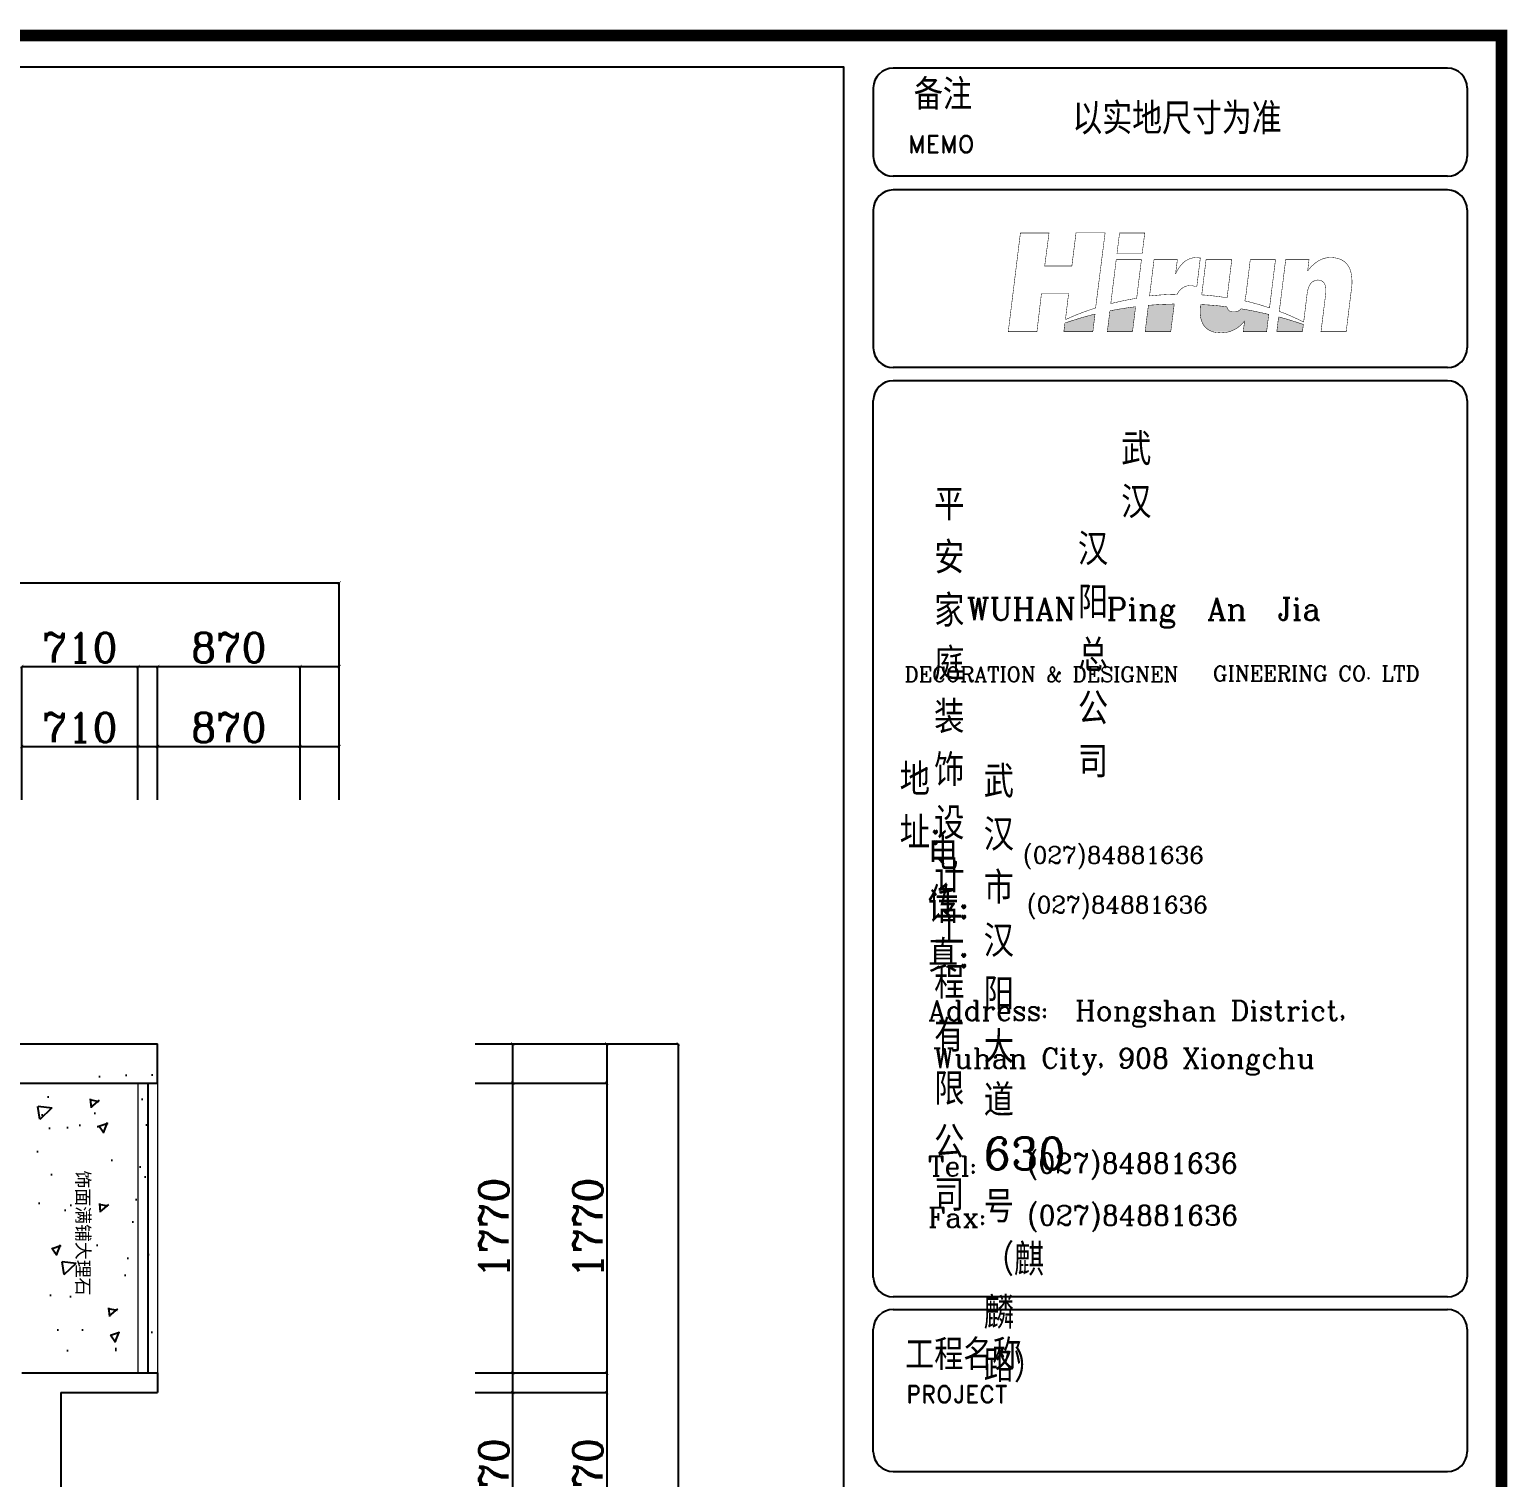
# Model space of a CAD drawing. Header units: millimetres. Extents: x 512961 to 1001058, y -961995 to -458543.
# Drawn here: x 816283 to 825309, y -914107 to -905265 of the extents above; entities that cross this region are included whole.
import ezdxf

# ---------------------------------------------------------------- set-up
doc = ezdxf.new("R2010")
doc.units = ezdxf.units.MM
doc.header["$MEASUREMENT"] = 0
doc.header["$PDMODE"] = 3
doc.layers.get('0').update_dxf_attribs({"linetype": 'CONTINUOUS'})
doc.layers.get('DEFPOINTS').update_dxf_attribs({"linetype": 'CONTINUOUS'})
for name, color, linetype in [('txt', 7, 'CONTINUOUS'), ('WINDOW', 5, 'CONTINUOUS'), ('WINDOW_TEXT', 7, 'CONTINUOUS'), ('装饰细节', 1, 'CONTINUOUS')]:
    doc.layers.add(name, color=color, linetype=linetype)
doc.layers.add('门窗', color=4, linetype='CONTINUOUS', lineweight=13)
doc.styles.add('HZXY', font='complex.shx', dxfattribs={"bigfont": 'HZXY.shx'})
doc.styles.add('ROMAND', font='romand')
doc.styles.get("Standard").update_dxf_attribs({"font": 'complex.shx', "bigfont": 'hzxy.shx'})
doc.dimstyles.new('LMDIM40', dxfattribs={"dimtxt": 80, "dimasz": 20, "dimexe": 0, "dimexo": 0, "dimgap": 25, "dimtad": 1, "dimdec": 0, "dimzin": 0, "dimdsep": 46, "dimtxsty": 'Standard', "dimblk1": 'DOT', "dimblk2": 'DOT', "dimsah": 1, "dimcen": 0, "dimclrd": 2, "dimclre": 2, "dimclrt": 2, "dimadec": 0, "dimazin": 0, "dimtfac": 1, "dimtdec": 0, "dimtmove": 2, "dimatfit": 3, "dimldrblk": 'DOT', "dimfxl": 0, "dimtolj": 1, "dimtzin": 0, "dimarcsym": 0})

# ---------------------------------------------------------------- blocks, each defined once
blk = doc.blocks.new('_ArchTick')
at = {"color": 0, "linetype": 'ByBlock', "const_width": 0.15}
blk.add_lwpolyline([(-0.5, -0.5), (0.5, 0.5)], dxfattribs=at)
blk = doc.blocks.new('*D738')
at = {"layer": 'DEFPOINTS', "color": 0}
for p in [(816945.3, -909643.1), (816235.3, -909969.5), (816945.3, -909969.5)]:
    blk.add_point(p, dxfattribs=at)
at = {"layer": 'txt', "color": 2, "lineweight": -2}
for p, q in [((816235.3, -909969.5), (816235.3, -909643.1)), ((816235.3, -909643.1), (816945.3, -909643.1)), ((816945.3, -909969.5), (816945.3, -909643.1))]:
    blk.add_line(p, q, dxfattribs=at)
at = {"layer": 'txt', "color": 2, "lineweight": -2, "xscale": 20, "yscale": 20, "zscale": 20, "rotation": 180}
blk.add_blockref('_ArchTick', (816235.3, -909643.1), dxfattribs=at)
at = {"layer": 'txt', "color": 2, "lineweight": -2, "xscale": 20, "yscale": 20, "zscale": 20}
blk.add_blockref('_ArchTick', (816945.3, -909643.1), dxfattribs=at)
at = {"layer": 'txt', "color": 2, "insert": (816590.3, -909528.1), "char_height": 180, "attachment_point": 5}
blk.add_mtext('\\A1;710', dxfattribs=at)
blk = doc.blocks.new('_DOT')
at = {"color": 0, "linetype": 'ByBlock'}
blk.add_line((-0.5, 0), (-1, 0), dxfattribs=at)
at = {"color": 0, "linetype": 'ByBlock', "const_width": 0.5}
blk.add_lwpolyline([(-0.25, 0, 1), (0.25, 0, 1)], format="xyb", close=True, dxfattribs=at)
blk = doc.blocks.new('DOT')
at = {"color": 0, "linetype": 'ByBlock'}
blk.add_line((-0.35, 0), (-1, 0), dxfattribs=at)
at = {"color": 0, "linetype": 'ByBlock', "const_width": 0.35}
blk.add_lwpolyline([(-0.175, 0, 1), (0.175, 0, 1)], format="xyb", close=True, dxfattribs=at)
blk = doc.blocks.new('*D739')
at = {"layer": 'DEFPOINTS', "color": 0}
for p in [(817935.3, -909643.1), (817065.3, -909969.5), (817935.3, -909969.5)]:
    blk.add_point(p, dxfattribs=at)
at = {"layer": 'txt', "color": 2, "lineweight": -2}
for p, q in [((817065.3, -909969.5), (817065.3, -909643.1)), ((817065.3, -909643.1), (817935.3, -909643.1)), ((817935.3, -909969.5), (817935.3, -909643.1))]:
    blk.add_line(p, q, dxfattribs=at)
at = {"layer": 'txt', "color": 2, "lineweight": -2, "xscale": 20, "yscale": 20, "zscale": 20, "rotation": 180}
blk.add_blockref('_ArchTick', (817065.3, -909643.1), dxfattribs=at)
at = {"layer": 'txt', "color": 2, "lineweight": -2, "xscale": 20, "yscale": 20, "zscale": 20}
blk.add_blockref('_ArchTick', (817935.3, -909643.1), dxfattribs=at)
at = {"layer": 'txt', "color": 2, "insert": (817500.3, -909528.1), "char_height": 180, "attachment_point": 5}
blk.add_mtext('\\A1;870', dxfattribs=at)
blk = doc.blocks.new('*D745')
at = {"layer": 'DEFPOINTS', "color": 0}
for p in [(816945.3, -909154.8), (816235.3, -909969.5), (816945.3, -909969.5)]:
    blk.add_point(p, dxfattribs=at)
at = {"layer": 'txt', "color": 2, "lineweight": -2}
for p, q in [((816235.3, -909969.5), (816235.3, -909154.8)), ((816235.3, -909154.8), (816945.3, -909154.8)), ((816945.3, -909969.5), (816945.3, -909154.8))]:
    blk.add_line(p, q, dxfattribs=at)
at = {"layer": 'txt', "color": 2, "lineweight": -2, "xscale": 20, "yscale": 20, "zscale": 20, "rotation": 180}
blk.add_blockref('_ArchTick', (816235.3, -909154.8), dxfattribs=at)
at = {"layer": 'txt', "color": 2, "lineweight": -2, "xscale": 20, "yscale": 20, "zscale": 20}
blk.add_blockref('_ArchTick', (816945.3, -909154.8), dxfattribs=at)
at = {"layer": 'txt', "color": 2, "insert": (816590.3, -909039.8), "char_height": 180, "attachment_point": 5}
blk.add_mtext('\\A1;710', dxfattribs=at)
blk = doc.blocks.new('*D746')
at = {"layer": 'DEFPOINTS', "color": 0}
for p in [(817935.3, -909154.8), (817065.3, -909969.5), (817935.3, -909969.5)]:
    blk.add_point(p, dxfattribs=at)
at = {"layer": 'txt', "color": 2, "lineweight": -2}
for p, q in [((817065.3, -909969.5), (817065.3, -909154.8)), ((817065.3, -909154.8), (817935.3, -909154.8)), ((817935.3, -909969.5), (817935.3, -909154.8))]:
    blk.add_line(p, q, dxfattribs=at)
at = {"layer": 'txt', "color": 2, "lineweight": -2, "xscale": 20, "yscale": 20, "zscale": 20, "rotation": 180}
blk.add_blockref('_ArchTick', (817065.3, -909154.8), dxfattribs=at)
at = {"layer": 'txt', "color": 2, "lineweight": -2, "xscale": 20, "yscale": 20, "zscale": 20}
blk.add_blockref('_ArchTick', (817935.3, -909154.8), dxfattribs=at)
at = {"layer": 'txt', "color": 2, "insert": (817500.3, -909039.8), "char_height": 180, "attachment_point": 5}
blk.add_mtext('\\A1;870', dxfattribs=at)
blk = doc.blocks.new('*D747')
at = {"layer": 'DEFPOINTS', "color": 0}
for p in [(818175.3, -908643.7), (803155.3, -909969.5), (818175.3, -909969.5)]:
    blk.add_point(p, dxfattribs=at)
at = {"layer": 'txt', "color": 2, "lineweight": -2}
for p, q in [((803155.3, -909969.5), (803155.3, -908643.7)), ((803155.3, -908643.7), (818175.3, -908643.7)), ((818175.3, -909969.5), (818175.3, -908643.7))]:
    blk.add_line(p, q, dxfattribs=at)
at = {"layer": 'txt', "color": 2, "lineweight": -2, "xscale": 20, "yscale": 20, "zscale": 20, "rotation": 180}
blk.add_blockref('_ArchTick', (803155.3, -908643.7), dxfattribs=at)
at = {"layer": 'txt', "color": 2, "lineweight": -2, "xscale": 20, "yscale": 20, "zscale": 20}
blk.add_blockref('_ArchTick', (818175.3, -908643.7), dxfattribs=at)
at = {"layer": 'txt', "color": 2, "insert": (810665.3, -908528.7), "char_height": 180, "attachment_point": 5}
blk.add_mtext('\\A1;15020', dxfattribs=at)
blk = doc.blocks.new('*D763')
at = {"layer": 'DEFPOINTS', "color": 0}
for p in [(819004, -913589.5), (819234, -913589.5), (819004, -914759.5)]:
    blk.add_point(p, dxfattribs=at)
at = {"layer": 'txt', "color": 2, "lineweight": -2}
for p, q in [((819004, -913589.5), (819234, -913589.5)), ((819234, -914759.5), (819234, -913589.5)), ((819004, -914759.5), (819234, -914759.5))]:
    blk.add_line(p, q, dxfattribs=at)
at = {"layer": 'txt', "color": 2, "lineweight": -2, "xscale": 20, "yscale": 20, "zscale": 20}
for p, rotation in [((819234, -913589.5), 90), ((819234, -914759.5), 270)]:
    blk.add_blockref('_ArchTick', p, dxfattribs=dict(at, rotation=rotation))
at = {"layer": 'txt', "color": 2, "insert": (819119, -914174.5), "char_height": 180, "attachment_point": 5, "rotation": 90}
blk.add_mtext('\\A1;1170', dxfattribs=at)
blk = doc.blocks.new('*D764')
at = {"layer": 'DEFPOINTS', "color": 0}
for p in [(819004, -911699.5), (819234, -911699.5), (819004, -913469.5)]:
    blk.add_point(p, dxfattribs=at)
at = {"layer": 'txt', "color": 2, "lineweight": -2}
for p, q in [((819004, -911699.5), (819234, -911699.5)), ((819234, -913469.5), (819234, -911699.5)), ((819004, -913469.5), (819234, -913469.5))]:
    blk.add_line(p, q, dxfattribs=at)
at = {"layer": 'txt', "color": 2, "lineweight": -2, "xscale": 20, "yscale": 20, "zscale": 20}
for p, rotation in [((819234, -911699.5), 90), ((819234, -913469.5), 270)]:
    blk.add_blockref('_ArchTick', p, dxfattribs=dict(at, rotation=rotation))
at = {"layer": 'txt', "color": 2, "insert": (819119, -912584.5), "char_height": 180, "attachment_point": 5, "rotation": 90}
blk.add_mtext('\\A1;1770', dxfattribs=at)
blk = doc.blocks.new('*D765')
at = {"layer": 'DEFPOINTS', "color": 0}
for p in [(819004, -911699.5), (819004, -913469.5), (819808.5, -913469.5)]:
    blk.add_point(p, dxfattribs=at)
at = {"layer": 'txt', "color": 2, "lineweight": -2}
for p, q in [((819004, -911699.5), (819808.5, -911699.5)), ((819808.5, -911699.5), (819808.5, -913469.5)), ((819004, -913469.5), (819808.5, -913469.5))]:
    blk.add_line(p, q, dxfattribs=at)
at = {"layer": 'txt', "color": 2, "lineweight": -2, "xscale": 20, "yscale": 20, "zscale": 20}
for p, rotation in [((819808.5, -911699.5), 90), ((819808.5, -913469.5), 270)]:
    blk.add_blockref('_ArchTick', p, dxfattribs=dict(at, rotation=rotation))
at = {"layer": 'txt', "color": 2, "insert": (819693.5, -912584.5), "char_height": 180, "attachment_point": 5, "rotation": 90}
blk.add_mtext('\\A1;1770', dxfattribs=at)
blk = doc.blocks.new('*D766')
at = {"layer": 'DEFPOINTS', "color": 0}
for p in [(819041.5, -913589.5), (819004, -914759.5), (819808.5, -914759.5)]:
    blk.add_point(p, dxfattribs=at)
at = {"layer": 'txt', "color": 2, "lineweight": -2}
for p, q in [((819041.5, -913589.5), (819808.5, -913589.5)), ((819808.5, -913589.5), (819808.5, -914759.5)), ((819004, -914759.5), (819808.5, -914759.5))]:
    blk.add_line(p, q, dxfattribs=at)
at = {"layer": 'txt', "color": 2, "lineweight": -2, "xscale": 20, "yscale": 20, "zscale": 20}
for p, rotation in [((819808.5, -913589.5), 90), ((819808.5, -914759.5), 270)]:
    blk.add_blockref('_ArchTick', p, dxfattribs=dict(at, rotation=rotation))
at = {"layer": 'txt', "color": 2, "insert": (819693.5, -914174.5), "char_height": 180, "attachment_point": 5, "rotation": 90}
blk.add_mtext('\\A1;1170', dxfattribs=at)
blk = doc.blocks.new('*D768')
at = {"layer": 'DEFPOINTS', "color": 0}
for p in [(819004, -911459.5), (819004, -918759.5), (820245.1, -918759.5)]:
    blk.add_point(p, dxfattribs=at)
at = {"layer": 'txt', "color": 2, "lineweight": -2}
for p, q in [((819004, -911459.5), (820245.1, -911459.5)), ((820245.1, -911459.5), (820245.1, -918759.5)), ((819004, -918759.5), (820245.1, -918759.5))]:
    blk.add_line(p, q, dxfattribs=at)
at = {"layer": 'txt', "color": 2, "lineweight": -2, "xscale": 20, "yscale": 20, "zscale": 20}
for p, rotation in [((820245.1, -911459.5), 90), ((820245.1, -918759.5), 270)]:
    blk.add_blockref('_ArchTick', p, dxfattribs=dict(at, rotation=rotation))
at = {"layer": 'txt', "color": 2, "insert": (820130.1, -915109.5), "char_height": 180, "attachment_point": 5, "rotation": 90}
blk.add_mtext('\\A1;7300', dxfattribs=at)

msp = doc.modelspace()

# ---------------------------------------------------------------- hatches: boundary and pattern name
h = msp.add_hatch(color=8)
h.paths.add_polyline_path([(824063.1, -907066.1, 0.008373), (823991.4, -907042.8, 0.012524), (823911.8, -907019.8), (823900.8, -907110), (824057.6, -907110)])
h.paths.add_polyline_path([(823851.6, -907004.7, 0.000978), (823770.8, -906986.6, 0.008202), (823682.8, -906970.5, -0.08076), (823670.6, -906981.4, -0.07009), (823656.7, -906987.5, -0.065952), (823631.8, -906989.2, -0.171138), (823608.7, -906981.3, -0.17102), (823596, -906958.3, 0.00912), (823515.6, -906949.6, 0.006727), (823435, -906944.3, 0.003583), (823433.5, -906962.3, 0.027491), (823432.8, -907000.5, 0.125398), (823454.7, -907071.6, 0.160866), (823507.8, -907110.1), (823611, -907110.1, 0.083032), (823659.7, -907086.9, 0.044846), (823685.9, -907065.1, 0.0269), (823704.1, -907044.4), (823696.1, -907110.1), (823838.7, -907110.1)])
h.paths.add_polyline_path([(823274.5, -906941.3, 0.005645), (823199.3, -906943.8, 0.006522), (823116.6, -906949.2), (823096.8, -907110.1), (823253.3, -907110.1)])
h.paths.add_polyline_path([(823038.4, -906957.8, 0.008787), (822959.4, -906969.1, 0.015086), (822881.5, -906983.1), (822865.9, -907110.1), (823019.7, -907110.1)])
h.paths.add_polyline_path([(822790.6, -907002.9, 0.011698), (822700.8, -907027.2, 0.006831), (822606.7, -907057.2), (822600.1, -907110.1), (822777.4, -907110.1)])
at = {"layer": '装饰细节'}
h = msp.add_hatch(dxfattribs=at)
h.set_pattern_fill('AR-CONC', color=250, scale=3.5, angle=-90, style=0)
h.set_pattern_definition([(40, (1283652.77, -1745170.7), (-55.7868, 637.64634), [66.675, -733.425]), (95, (1283652.8, -1745170.7), (668.69825, -123.3499), [53.34, -586.74]), (349.549, (1283648.1, -1745117.55), (612.9084, 514.29876), [56.665, -623.315]), (43.8158, (1283830.6, -1745170.7), (-147.14815, 948.77664), [100.0125, -1100.1375]), (353.3644, (1283818.3, -1745091.6), (865.98945, 830.9148), [84.9975, -934.9725]), (98.816, (1283830.6, -1745170.7), (865.9879, 830.9161), [80.01, -880.11]), (69, (1283786.1, -1745081.8), (-357.92931, 530.65208), [66.675, -733.425]), (124, (1283786.1, -1745081.8), (644.6579, 216.3071), [53.34, -586.74]), (18.5486, (1283756.3, -1745037.57), (286.73, 746.9577), [56.665, -623.315]), (52.5, (1283652.77, -1745170.69), (295.942636, 10.81011), [0, -579.628, 0, -595.63, 0, -588.9625]), (82.5, (1283652.77, -1745170.7), (350.63201, 233.86882), [0, -339.598, 0, -566.293, 0, -224.4725]), (122.5, (1283652.77, -1745368.93), (-20.050604, 474.567083), [0, -222.25, 0, -693.42, 0, -920.115]), (132.5, (1283652.77, -1745457.83), (88.99272, 518.45213), [0, -288.925, 0, -460.502, 0, -653.415])])
h.paths.add_polyline_path([(817055.7, -911629.5), (817055.7, -913389.5), (816305.7, -913389.5), (816305.7, -911629.5)])

# ---------------------------------------------------------------- linework, layer by layer
at = {"color": 4}
for p, q in [((824943, -905501.2), (821557.2, -905501.2)), ((821436.5, -905621.9), (821436.5, -906040.3)), ((825063.6, -905621.9), (825063.6, -906040.3)), ((824943, -906161), (821557.2, -906161)), ((824943, -906244.8), (821557.2, -906244.8)), ((821436.5, -906365.4), (821436.5, -907208.8)), ((825063.6, -906365.4), (825063.6, -907208.8)), ((824943, -907329.5), (821557.2, -907329.5)), ((824943, -907409.8), (821557.2, -907409.8)), ((821436.6, -912886.6), (821436.5, -907530.4)), ((825063.6, -907530.4), (825063.6, -912884.1)), ((824943, -913004.8), (821557.2, -913004.8)), ((821557.2, -913082.1), (824943, -913082.1)), ((821436.6, -913950.6), (821436.6, -913202.7)), ((825063.6, -913202.7), (825063.6, -913950.6)), ((821557.2, -914071.2), (824943, -914071.2))]:
    msp.add_line(p, q, dxfattribs=at)
at = {"const_width": 72.1}
msp.add_lwpolyline([(799252.6, -924187.5), (825273.4, -924186.1), (825273.4, -905301.3), (799252.6, -905302.7)], close=True, dxfattribs=at)
at = {"color": 4}
msp.add_lwpolyline([(799433.5, -905495.3), (799433.5, -924010.5), (821257, -924009.1), (821257, -905493.9)], close=True, dxfattribs=at)
at = {"const_width": 2.92}
for points in [[(822335, -906506.5), (822260.9, -907110.1), (822435.9, -907110.1), (822463.4, -906877.6), (822629.2, -906877.6), (822610, -907036.9, -0.021361), (822711.7, -906993.9, -0.011006), (822794.2, -906965.5), (822852.2, -906506.2), (822674.7, -906506.2), (822649.3, -906708.9), (822483.3, -906708.9), (822509.8, -906507.3), (822334.9, -906507.3)], [(823151, -906670.1), (823123.7, -906892.3, -0.011867), (823201.9, -906885.2, -0.012997), (823292.6, -906881.4, -0.143936), (823327.7, -906841.4, -0.143683), (823380.3, -906827.8, -0.153668), (823397, -906834.1), (823412.5, -906834.1), (823433.8, -906660.3), (823424.8, -906660.3, -0.015573), (823421, -906658.7, 0.08379), (823414.6, -906657.1, 0.078886), (823378.7, -906661.9, 0.132596), (823324.6, -906694, 0.089043), (823282.8, -906757.9), (823293.5, -906670.2), (823151, -906670.1)], [(823916, -906986.5), (823955.2, -906670.4), (824097.5, -906670.4), (824089.4, -906738.8, -0.054355), (824128.5, -906697, -0.092924), (824181.9, -906665.1, -0.133066), (824261.9, -906660.5, -0.145597), (824320.9, -906689, -0.13647), (824352.3, -906742.5, -0.083603), (824359.3, -906828.5), (824324.7, -907110.1), (824170.8, -907110.1), (824198.4, -906888.1, 0.0455), (824200.3, -906851, 0.104986), (824192.6, -906818.4, 0.190303), (824170, -906798.2, 0.109725), (824147.5, -906795.1, 0.112267), (824120, -906805, 0.08735), (824102.1, -906824.6, 0.032594), (824092.7, -906846.5, 0.036354), (824086.5, -906874.6), (824064.9, -907051.3, 0.013342), (823985, -907014, 0.025843), (823916, -906986.5, 0.760251)], [(822920.1, -906670.2), (822886.9, -906939.2, -0.010557), (822962.9, -906921.3, -0.012892), (823045, -906906.3), (823074.1, -906670.2), (822920.1, -906670.2)], [(823468.8, -906670.2), (823442.4, -906885.5, -0.015908), (823518.5, -906892.5, -0.015358), (823597.3, -906903.6), (823625.9, -906670.1), (823468.8, -906670.2)], [(823738.8, -906670.2), (823723.5, -906796.5, 0.003215), (823715, -906865.4, -0.035874), (823705.3, -906922, -0.014819), (823785.8, -906942.8, -0.011975), (823856.4, -906964.8), (823892.9, -906670.2), (823738.8, -906670.2)], [(822606.7, -907057.2), (822600.1, -907110.3), (822777.4, -907110.3), (822790.6, -907002.9, 0.011698), (822700.8, -907027.2, 0.006831), (822606.7, -907057.2, -0.764062)], [(822881.5, -906983.1), (822865.9, -907110.1), (823019.7, -907110.1), (823038.4, -906957.8, 0.008787), (822959.4, -906969.1, 0.015086), (822881.5, -906983.1, -1.073063)], [(823116.6, -906949.2), (823096.8, -907110.2), (823253.2, -907110.2), (823274.5, -906941.3, 0.005645), (823199.3, -906943.8, 0.006522), (823116.6, -906949.2, -0.577686)], [(823851.6, -907004.7), (823838.7, -907110.4), (823696, -907110.4), (823704.1, -907044.4, -0.0269), (823685.9, -907065.1, -0.044846), (823659.7, -907086.9, -0.098409), (823601.3, -907112.6, -0.092639), (823530.4, -907114.7, -0.217932), (823454.7, -907071.6, -0.125398), (823432.8, -907000.5, -0.027491), (823433.5, -906962.3, -0.003583), (823435, -906944.3, -0.006727), (823515.6, -906949.6, -0.00912), (823596, -906958.3, 0.17102), (823608.7, -906981.3, 0.171138), (823631.8, -906989.2, 0.065952), (823656.7, -906987.5, 0.07009), (823670.6, -906981.4, 0.08076), (823682.8, -906970.5, -0.008202), (823770.8, -906986.6, -0.000978), (823851.6, -907004.7, 1.199229)], [(823911.8, -907019.8), (823900.8, -907110), (824057.6, -907110), (824063.1, -907066.1, 0.008373), (823991.4, -907042.8, 0.012524), (823911.8, -907019.8, -1.421416)]]:
    msp.add_lwpolyline(points, format="xyb", dxfattribs=at)
msp.add_lwpolyline([(822940.4, -906508), (822924.9, -906633), (823078.8, -906633), (823094.3, -906508), (822940.4, -906508)], dxfattribs=at)
at = {"color": 4}
for centre, start, end in [((821557.2, -905621.9), 90, 180), ((824943, -905621.9), 0, 90), ((821557.2, -906040.3), 180, 270), ((824943, -906040.3), 270, 0), ((821557.2, -906365.4), 90, 180), ((824943, -906365.4), 0, 90), ((821557.2, -907208.8), 180, 270), ((824943, -907208.8), 270, 0), ((821557.2, -907530.4), 90, 180), ((824943, -907530.4), 0, 90), ((821557.2, -912884.1), 180, 270), ((824943, -912884.1), 270, 0), ((821557.2, -913202.7), 90, 180), ((824943, -913202.7), 0, 90), ((821557.2, -913950.6), 180, 270), ((824943, -913950.6), 270, 0)]:
    msp.add_arc(centre, 120.6, start, end, dxfattribs=at)
at = {"layer": 'txt', "color": 2}
for p, q in [((816945.3, -909969.5), (816945.3, -909154.8)), ((816945.3, -909154.8), (817065.3, -909154.8)), ((817065.3, -909969.5), (817065.3, -909154.8)), ((817935.3, -909969.5), (817935.3, -909154.8)), ((817935.3, -909154.8), (818175.3, -909154.8)), ((818175.3, -909969.5), (818175.3, -909154.8)), ((816945.3, -909969.5), (816945.3, -909643.1)), ((816945.3, -909643.1), (817065.3, -909643.1)), ((817065.3, -909969.5), (817065.3, -909643.1)), ((817935.3, -909969.5), (817935.3, -909643.1)), ((817935.3, -909643.1), (818175.3, -909643.1)), ((818175.3, -909969.5), (818175.3, -909643.1)), ((819004, -911459.5), (819234, -911459.5)), ((819004, -911459.5), (819808.5, -911459.5)), ((819234, -911699.5), (819234, -911459.5)), ((819808.5, -911459.5), (819808.5, -911699.5)), ((819004, -911699.5), (819234, -911699.5)), ((819004, -911699.5), (819808.5, -911699.5)), ((819004, -913469.5), (819234, -913469.5)), ((819004, -913469.5), (819808.5, -913469.5)), ((819234, -913589.5), (819234, -913469.5)), ((819808.5, -913469.5), (819808.5, -913589.5)), ((819004, -913589.5), (819234, -913589.5)), ((819041.5, -913589.5), (819808.5, -913589.5))]:
    msp.add_line(p, q, dxfattribs=at)
at = {"layer": 'WINDOW'}
for p, q in [((811455.3, -911459.5), (817065.3, -911459.5)), ((817065.3, -911699.5), (817065.3, -911459.5)), ((812595.3, -911699.5), (817065.3, -911699.5)), ((816235.3, -913469.5), (817065.3, -913469.5)), ((817065.3, -913469.5), (817065.3, -913589.5)), ((816475.3, -913589.5), (816475.3, -915509.5)), ((816475.3, -913589.5), (817065.3, -913589.5))]:
    msp.add_line(p, q, dxfattribs=at)
at = {"layer": 'WINDOW_TEXT'}
msp.add_line((817005.3, -911699.5), (817005.3, -913469.5), dxfattribs=at)
at = {"layer": '门窗'}
for p, q in [((816945.3, -911699.5), (816945.3, -913469.5)), ((817065.3, -911699.5), (817065.3, -913469.5))]:
    msp.add_line(p, q, dxfattribs=at)

# ---------------------------------------------------------------- block references
at = {"layer": 'txt', "color": 2, "xscale": 20, "yscale": 20, "zscale": 20}
for p, rotation in [((816945.3, -909154.8), 180), ((817935.3, -909154.8), 180), ((816945.3, -909643.1), 180), ((817935.3, -909643.1), 180), ((819234, -911459.5), 90), ((819808.5, -911459.5), 90), ((819234, -911699.5), 270), ((819808.5, -911699.5), 270), ((819234, -913469.5), 90), ((819808.5, -913469.5), 90), ((819234, -913589.5), 270), ((819808.5, -913589.5), 270)]:
    msp.add_blockref('_ArchTick', p, dxfattribs=dict(at, rotation=rotation))
for p in [(817065.3, -909154.8), (818175.3, -909154.8), (817065.3, -909643.1), (818175.3, -909643.1)]:
    msp.add_blockref('_ArchTick', p, dxfattribs=at)

# ---------------------------------------------------------------- texts
for s, height, style, p in [('备注', 187.06, 'HZXY', (821683.6, -905755.3)), ('以实地尺寸为准', 192.21, 'HZXY', (822652.3, -905905.2)), ('MEMO', 106.15, 'ROMAND', (821648.6, -906018.2)), ('WUHAN  Ping  An  Jia', 135.482, 'HZXY', (822007.2, -908871.6, -2085.2)), ('DECORATION & DESIGNEN', 92.101, 'HZXY', (821627.2, -909249.2, -2085.2)), ('GINEERING CO. LTD', 92.101, 'HZXY', (823510.4, -909244, -2085.2)), ('(027)84881636', 104.259, 'HZXY', (822347.7, -910358.8, -1787.3)), (' (027)84881636', 104.259, 'HZXY', (822300.5, -910662.3, -1787.3)), ('Address:  Hongshan District, ', 121.635, 'HZXY', (821772.9, -911316, -2085.2)), (' Wuhan City, 908 Xiongchu  ', 121.635, 'HZXY', (821720.6, -911608.4)), (' (027)84881636', 121.635, 'HZXY', (822288.1, -912248.8, -1429.8)), (' (027)84881636', 121.635, 'HZXY', (822289.8, -912567.7, -1787.3)), ('工程名称', 187.06, 'HZXY', (821630.9, -913451.8)), ('PROJECT', 106.15, 'ROMAND', (821638.1, -913652.7))]:
    msp.add_text(s, height=height, dxfattribs=dict(style=style)).set_placement(p)
at = {"attachment_point": 1, "style": 'HZXY'}
for s, insert, char_height, width in [('武汉', (822950.2, -907730.6, -2085.2), 194.62, 1.03), ('平安家庭装饰设计工程有限公司', (821808.1, -908068.8, -2085.2), 194.616, 1.216), ('汉阳总公司', (822685.9, -908341.7, -2085.2), 194.62, 0.903), ('地址:', (821597.8, -909748.1, -2085.2), 194.62, 1.216), ('武汉市汉阳大道630号（麒麟路）', (822110.7, -909760.8, -2085.2), 194.616, 1.03), ('电话:', (821770.6, -910202.6, -2085.2), 194.62, 1.216), ('传真:', (821770.6, -910501.3, -2085.2), 194.62, 1.216), ('Tel:', (821770.6, -912144.7, -2085.2), 121.64, 1.216), ('Fax:', (821770.6, -912458.1, -2085.2), 121.64, 1.216)]:
    msp.add_mtext(s, dxfattribs=dict(at, insert=insert, char_height=char_height, width=width))
at = {"insert": (816650.5, -912996.3), "char_height": 96, "width": 805.641, "attachment_point": 3, "rotation": 270}
msp.add_mtext('{\\fSimHei|b0|i0|c134|p2;\\H0.8333x;\\C147;饰面满铺大理石}', dxfattribs=at)

# ---------------------------------------------------------------- dimensions: what is measured, and where the dimension line sits
at = {"layer": 'txt'}
for base, p1, p2, picture, middle in [((818175.3, -908643.7), (803155.3, -909969.5), (818175.3, -909969.5), '*D747', (810665.3, -908528.7)), ((816945.3, -909154.8), (816235.3, -909969.5), (816945.3, -909969.5), '*D745', (816590.3, -909039.8)), ((817935.3, -909154.8), (817065.3, -909969.5), (817935.3, -909969.5), '*D746', (817500.3, -909039.8)), ((816945.3, -909643.1), (816235.3, -909969.5), (816945.3, -909969.5), '*D738', (816590.3, -909528.1)), ((817935.3, -909643.1), (817065.3, -909969.5), (817935.3, -909969.5), '*D739', (817500.3, -909528.1))]:
    dim = msp.add_linear_dim(base=base, p1=p1, p2=p2, dimstyle='LMDIM40', override={"dimtxt": 180, "dimblk": 'ArchTick', "dimsah": 0, "dimldrblk": 'DOT'}, dxfattribs=at)
    dim.commit()
    dim.dimension.update_dxf_attribs({"geometry": picture, "text_midpoint": middle})
at = {"layer": 'txt', "color": 2}
for base, p1, p2, angle, picture, middle in [((820245.1, -918759.5), (819004, -911459.5), (819004, -918759.5), 90, '*D768', (820130.1, -915109.5)), ((819234, -911699.5), (819004, -913469.5), (819004, -911699.5), 270, '*D764', (819119, -912584.5)), ((819808.5, -913469.5), (819004, -911699.5), (819004, -913469.5), 90, '*D765', (819693.5, -912584.5)), ((819234, -913589.5), (819004, -914759.5), (819004, -913589.5), 270, '*D763', (819119, -914174.5)), ((819808.5, -914759.5), (819041.5, -913589.5), (819004, -914759.5), 90, '*D766', (819693.5, -914174.5))]:
    dim = msp.add_linear_dim(base=base, p1=p1, p2=p2, angle=angle, dimstyle='LMDIM40', override={"dimtxt": 180, "dimblk": 'ArchTick', "dimsah": 0, "dimldrblk": 'DOT'}, dxfattribs=at)
    dim.commit()
    dim.dimension.update_dxf_attribs({"geometry": picture, "text_midpoint": middle})

doc.saveas('drawing.dxf')
